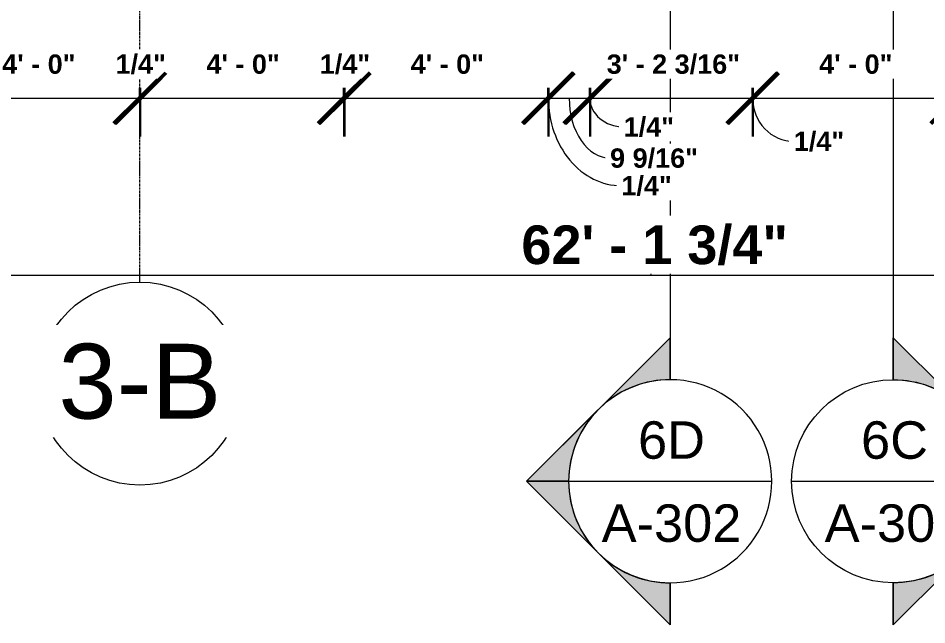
# Model space of a CAD drawing. Header units: inches. Extents: x 21592 to 24810, y -23179 to -20467.
# Drawn here: x 22285.1 to 22499.8, y -23130.2 to -22986.8 of the extents above; entities that cross this region are included whole.
import ezdxf

# ---------------------------------------------------------------- set-up
doc = ezdxf.new("R2010")
doc.units = ezdxf.units.IN
doc.header["$MEASUREMENT"] = 0
doc.linetypes.add('Grid Line 1_2_', pattern=[0.875, 0.5, -0.125, 0.125, -0.125])
for name, color, linetype, lineweight in [('A-ANNO-DIMS', 211, 'Continuous', 9), ('A-ANNO-DIMS-96', 211, 'Continuous', 9), ('G-ANNO-SYMB', 111, 'Continuous', 9), ('S-GRID', 1, 'Continuous', 9), ('S-GRID-IDEN', 1, 'Continuous', 9)]:
    doc.layers.add(name, color=color, linetype=linetype, lineweight=lineweight)
doc.styles.add('Arial', font='arial.ttf', dxfattribs={"height": 17.703593})
doc.styles.add('Arial_1', font='arial.ttf', dxfattribs={"height": 8.851796})
doc.styles.add('Arial_B', font='arialbd.ttf', dxfattribs={"height": 9.132806})
doc.styles.add('Arial_B_1', font='arialbd.ttf', dxfattribs={"height": 4.566403})
doc.dimstyles.new('OD_Dimension', dxfattribs={"dimscale": 12, "dimtxt": 9, "dimasz": 1, "dimexe": 0.75, "dimexo": 0.5, "dimgap": 0.5, "dimtad": 1, "dimdec": 4, "dimrnd": 0.0625, "dimzin": 3, "dimdsep": 46, "dimlunit": 4, "dimtxsty": 'Arial_B', "dimblk1": 'OBLIQUE', "dimblk2": 'OBLIQUE', "dimsah": 1, "dimcen": 0.09, "dimdle": 0.75, "dimazin": 0, "dimtfac": 1, "dimtdec": 4, "dimtix": 1, "dimtmove": 1, "dimatfit": 3, "dimfxl": 1, "dimtvp": 1, "dimtfill": 1, "dimfrac": 2, "dimtolj": 1, "dimtzin": 0, "dimlwd": 13, "dimlwe": 13, "dimarcsym": 2})
doc.dimstyles.new('OD_Dimension_2_4', dxfattribs={"dimscale": 12, "dimtxt": 4.5, "dimasz": 1, "dimexe": 0.75, "dimexo": 0.5, "dimgap": 0.375, "dimtad": 1, "dimdec": 4, "dimrnd": 0.0625, "dimzin": 3, "dimdsep": 46, "dimlunit": 4, "dimtxsty": 'Arial_B_1', "dimblk1": 'OBLIQUE', "dimblk2": 'OBLIQUE', "dimsah": 1, "dimcen": 0.09, "dimdle": 0.75, "dimazin": 0, "dimtfac": 1, "dimtdec": 4, "dimtix": 1, "dimtmove": 0, "dimatfit": 3, "dimfxl": 1, "dimtvp": 1, "dimtfill": 1, "dimfrac": 2, "dimtolj": 1, "dimtzin": 0, "dimlwd": 13, "dimlwe": 13, "dimarcsym": 2})
doc.dimstyles.new('OD_Dimension_2_5', dxfattribs={"dimscale": 12, "dimtxt": 4.5, "dimasz": 1, "dimexe": 0.75, "dimexo": 0.5, "dimgap": 0.375, "dimtad": 1, "dimdec": 4, "dimrnd": 0.0625, "dimzin": 3, "dimdsep": 46, "dimlunit": 4, "dimtxsty": 'Arial_B_1', "dimblk1": 'OBLIQUE', "dimblk2": 'OBLIQUE', "dimsah": 1, "dimcen": 0.09, "dimdle": 0.75, "dimazin": 0, "dimtfac": 1, "dimtdec": 4, "dimtix": 1, "dimtmove": 1, "dimatfit": 3, "dimfxl": 1, "dimtvp": 1, "dimtfill": 1, "dimfrac": 2, "dimtolj": 1, "dimtzin": 0, "dimlwd": 13, "dimlwe": 13, "dimarcsym": 2})

# ---------------------------------------------------------------- blocks, each defined once
blk = doc.blocks.new('Section - Section Head - Filled-1526-Enlarged First Floor Plan _West_')
at = {"layer": 'G-ANNO-SYMB'}
h = blk.add_hatch(color=256, dxfattribs=at)
edge = h.paths.add_edge_path(flags=0)
edge.add_line((-0.4268, 0.1768), (-0.25, 0.3536))
edge.add_line((-0.25, 0.3536), (-0.25, 0.25))
edge.add_arc((-0.25, 0), 0.25, 90, 135)
h = blk.add_hatch(color=256, dxfattribs=at)
edge = h.paths.add_edge_path(flags=0)
edge.add_arc((-0.25, 0), 0.25, 45, 90)
edge.add_line((-0.25, 0.25), (-0.25, 0.3536))
edge.add_line((-0.25, 0.3536), (-0.0732, 0.1768))
h = blk.add_hatch(color=256, dxfattribs=at)
edge = h.paths.add_edge_path(flags=0)
edge.add_arc((-0.25, 0), 0.2503, 137.9216, 180)
edge.add_line((-0.5003, 0), (-0.6036, 0))
edge.add_line((-0.6036, 0), (-0.4358, 0.1678))
h = blk.add_hatch(color=256, dxfattribs=at)
edge = h.paths.add_edge_path(flags=0)
edge.add_line((-0.0642, 0.1678), (0.1036, 0))
edge.add_line((0.1036, 0), (0.0003, 0))
edge.add_arc((-0.25, 0), 0.2503, 0, 42.0784)
for p, q in [((-0.25, 0.3536), (-0.6036, 0)), ((-0.25, 0.3536), (-0.4268, 0.1768)), ((-0.25, 0.3536), (0.1036, 0)), ((-0.25, 0.25), (-0.25, 0.3536)), ((-0.0732, 0.1768), (-0.25, 0.3536)), ((-0.25, 0.3536), (-0.25, 0.25)), ((-0.4358, 0.1678), (-0.6036, 0)), ((0.1036, 0), (-0.0642, 0.1678)), ((-0.6036, 0), (-0.5003, 0)), ((0.0003, 0), (0.1036, 0)), ((-0.5, 0), (-0.6036, 0)), ((0, 0), (0.1036, 0))]:
    blk.add_line(p, q, dxfattribs=at)
for radius, start, end in [(0.25, 360, 180), (0.25, 90, 135), (0.25, 45, 90), (0.2503, 137.9216, 180), (0.2503, 0, 42.0784), (0.25, 180, 360)]:
    blk.add_arc((-0.25, 0), radius, start, end, dxfattribs=at)
blk = doc.blocks.new('Grid - Grid Head - Circle-14747-Enlarged First Floor Plan _West_')
at = {"layer": 'S-GRID-IDEN'}
blk.add_circle((0, 0), 0.25, dxfattribs=at)
blk = doc.blocks.new('DIMBLOCK1-Enlarged First Floor Plan _West_')
at = {"layer": 'A-ANNO-DIMS-96', "lineweight": 13}
for p, q in [((22061.64, -22975.77), (22061.64, -23056.53)), ((22061.64, -23047.53), (22061.64, -22975.77)), ((22807.39, -23045.04), (22807.39, -23056.53)), ((22807.39, -23047.53), (22807.39, -23045.04)), ((22052.64, -23047.53), (22816.39, -23047.53))]:
    blk.add_line(p, q, dxfattribs=at)
at = {"layer": 'A-ANNO-DIMS-96', "lineweight": 50}
for p, q in [((22061.64, -23047.53), (22067.64, -23041.53)), ((22807.39, -23047.53), (22813.39, -23041.53)), ((22061.64, -23047.53), (22055.64, -23053.53)), ((22807.39, -23047.53), (22801.39, -23053.53))]:
    blk.add_line(p, q, dxfattribs=at)
at = {"layer": 'A-ANNO-DIMS-96', "lineweight": 13}
blk.add_ellipse((22465.02, -23047.53), major_axis=(30.5, 0), ratio=0.236231, start_param=1.570796, end_param=3.141593, dxfattribs=at)
at = {"layer": 'A-ANNO-DIMS-96', "color": 0, "lineweight": 13, "insert": (22404.02, -23035.76), "char_height": 9.1328, "width": 73.2, "attachment_point": 1, "line_spacing_factor": 0.938532, "style": 'Arial_B', "bg_fill": 3, "box_fill_scale": 1.25, "bg_fill_color": 0, "bg_fill_transparency": 0}
blk.add_mtext('62\' - 1 3/4"', dxfattribs=at)
blk = doc.blocks.new('_Oblique')
at = {"color": 0, "linetype": 'ByBlock', "lineweight": -2}
blk.add_line((-0.5, -0.5), (0.5, 0.5), dxfattribs=at)
blk = doc.blocks.new('DIMBLOCK209-Enlarged First Floor Plan _West_')
at = {"layer": 'A-ANNO-DIMS-96', "lineweight": 50}
for p, q in [((22265.77, -23005.69), (22271.77, -22999.69)), ((22313.77, -23005.69), (22319.77, -22999.69)), ((22265.77, -23005.69), (22259.77, -23011.69)), ((22313.77, -23005.69), (22307.77, -23011.69))]:
    blk.add_line(p, q, dxfattribs=at)
at = {"layer": 'A-ANNO-DIMS-96', "lineweight": 13}
for p, q in [((22265.77, -23003.2), (22265.77, -23014.69)), ((22265.77, -23005.69), (22265.77, -23003.2)), ((22313.77, -23003.2), (22313.77, -23014.69)), ((22313.77, -23005.69), (22313.77, -23003.2)), ((22265.77, -23005.69), (22313.77, -23005.69))]:
    blk.add_line(p, q, dxfattribs=at)
at = {"layer": 'A-ANNO-DIMS-96', "color": 0, "lineweight": 13, "insert": (22281.37, -22995.33), "char_height": 4.566, "width": 20.1429, "attachment_point": 1, "line_spacing_factor": 0.938532, "style": 'Arial_B_1', "bg_fill": 3, "box_fill_scale": 1.25, "bg_fill_color": 0, "bg_fill_transparency": 0}
blk.add_mtext('4\' - 0"', dxfattribs=at)
blk = doc.blocks.new('DIMBLOCK210-Enlarged First Floor Plan _West_')
at = {"layer": 'A-ANNO-DIMS-96', "lineweight": 50}
for p, q in [((22313.77, -23005.69), (22319.77, -22999.69)), ((22314.02, -23005.69), (22320.02, -22999.69)), ((22313.77, -23005.69), (22307.77, -23011.69)), ((22314.02, -23005.69), (22308.02, -23011.69))]:
    blk.add_line(p, q, dxfattribs=at)
at = {"layer": 'A-ANNO-DIMS-96', "lineweight": 13}
for p, q in [((22313.77, -23003.2), (22313.77, -23014.69)), ((22313.77, -23005.69), (22313.77, -23003.2)), ((22314.02, -23003.2), (22314.02, -23014.69)), ((22314.02, -23005.69), (22314.02, -23003.2)), ((22313.77, -23005.69), (22314.02, -23005.69))]:
    blk.add_line(p, q, dxfattribs=at)
at = {"layer": 'A-ANNO-DIMS-96', "color": 0, "lineweight": 13, "insert": (22308.14, -22995.33), "char_height": 4.566, "width": 13.8, "attachment_point": 1, "line_spacing_factor": 0.938532, "style": 'Arial_B_1', "bg_fill": 3, "box_fill_scale": 1.25, "bg_fill_color": 0, "bg_fill_transparency": 0}
blk.add_mtext('1/4"', dxfattribs=at)
blk = doc.blocks.new('DIMBLOCK211-Enlarged First Floor Plan _West_')
at = {"layer": 'A-ANNO-DIMS-96', "lineweight": 50}
for p, q in [((22314.02, -23005.69), (22320.02, -22999.69)), ((22362.02, -23005.69), (22368.02, -22999.69)), ((22314.02, -23005.69), (22308.02, -23011.69)), ((22362.02, -23005.69), (22356.02, -23011.69))]:
    blk.add_line(p, q, dxfattribs=at)
at = {"layer": 'A-ANNO-DIMS-96', "lineweight": 13}
for p, q in [((22314.02, -23003.2), (22314.02, -23014.69)), ((22314.02, -23005.69), (22314.02, -23003.2)), ((22362.02, -23003.2), (22362.02, -23014.69)), ((22362.02, -23005.69), (22362.02, -23003.2)), ((22314.02, -23005.69), (22362.02, -23005.69))]:
    blk.add_line(p, q, dxfattribs=at)
at = {"layer": 'A-ANNO-DIMS-96', "color": 0, "lineweight": 13, "insert": (22329.62, -22995.33), "char_height": 4.566, "width": 20.1429, "attachment_point": 1, "line_spacing_factor": 0.938532, "style": 'Arial_B_1', "bg_fill": 3, "box_fill_scale": 1.25, "bg_fill_color": 0, "bg_fill_transparency": 0}
blk.add_mtext('4\' - 0"', dxfattribs=at)
blk = doc.blocks.new('DIMBLOCK212-Enlarged First Floor Plan _West_')
at = {"layer": 'A-ANNO-DIMS-96', "lineweight": 50}
for p, q in [((22362.02, -23005.69), (22368.02, -22999.69)), ((22362.27, -23005.69), (22368.27, -22999.69)), ((22362.02, -23005.69), (22356.02, -23011.69)), ((22362.27, -23005.69), (22356.27, -23011.69))]:
    blk.add_line(p, q, dxfattribs=at)
at = {"layer": 'A-ANNO-DIMS-96', "lineweight": 13}
for p, q in [((22362.02, -23003.2), (22362.02, -23014.69)), ((22362.02, -23005.69), (22362.02, -23003.2)), ((22362.27, -23003.2), (22362.27, -23014.69)), ((22362.27, -23005.69), (22362.27, -23003.2)), ((22362.02, -23005.69), (22362.27, -23005.69))]:
    blk.add_line(p, q, dxfattribs=at)
at = {"layer": 'A-ANNO-DIMS-96', "color": 0, "lineweight": 13, "insert": (22356.39, -22995.33), "char_height": 4.566, "width": 13.8, "attachment_point": 1, "line_spacing_factor": 0.938532, "style": 'Arial_B_1', "bg_fill": 3, "box_fill_scale": 1.25, "bg_fill_color": 0, "bg_fill_transparency": 0}
blk.add_mtext('1/4"', dxfattribs=at)
blk = doc.blocks.new('DIMBLOCK213-Enlarged First Floor Plan _West_')
at = {"layer": 'A-ANNO-DIMS-96', "lineweight": 50}
for p, q in [((22362.27, -23005.69), (22368.27, -22999.69)), ((22410.27, -23005.69), (22416.27, -22999.69)), ((22362.27, -23005.69), (22356.27, -23011.69)), ((22410.27, -23005.69), (22404.27, -23011.69))]:
    blk.add_line(p, q, dxfattribs=at)
at = {"layer": 'A-ANNO-DIMS-96', "lineweight": 13}
for p, q in [((22362.27, -23003.2), (22362.27, -23014.69)), ((22362.27, -23005.69), (22362.27, -23003.2)), ((22410.27, -23003.2), (22410.27, -23014.69)), ((22410.27, -23005.69), (22410.27, -23003.2)), ((22362.27, -23005.69), (22410.27, -23005.69))]:
    blk.add_line(p, q, dxfattribs=at)
at = {"layer": 'A-ANNO-DIMS-96', "color": 0, "lineweight": 13, "insert": (22377.87, -22995.33), "char_height": 4.566, "width": 20.1429, "attachment_point": 1, "line_spacing_factor": 0.938532, "style": 'Arial_B_1', "bg_fill": 3, "box_fill_scale": 1.25, "bg_fill_color": 0, "bg_fill_transparency": 0}
blk.add_mtext('4\' - 0"', dxfattribs=at)
blk = doc.blocks.new('DIMBLOCK214-Enlarged First Floor Plan _West_')
at = {"layer": 'A-ANNO-DIMS-96', "lineweight": 50}
for p, q in [((22410.27, -23005.69), (22416.27, -22999.69)), ((22410.52, -23005.69), (22416.52, -22999.69)), ((22410.27, -23005.69), (22404.27, -23011.69)), ((22410.52, -23005.69), (22404.52, -23011.69))]:
    blk.add_line(p, q, dxfattribs=at)
at = {"layer": 'A-ANNO-DIMS-96', "lineweight": 13}
for p, q in [((22410.27, -23003.2), (22410.27, -23014.69)), ((22410.27, -23005.69), (22410.27, -23003.2)), ((22410.52, -23003.2), (22410.52, -23014.69)), ((22410.52, -23005.69), (22410.52, -23003.2)), ((22410.27, -23005.69), (22410.52, -23005.69))]:
    blk.add_line(p, q, dxfattribs=at)
blk.add_ellipse((22427.65, -23005.69), major_axis=(0, 20.67), ratio=0.835065, start_param=1.570796, end_param=3.141593, dxfattribs=at)
at = {"layer": 'A-ANNO-DIMS-96', "color": 0, "lineweight": 13, "insert": (22427.65, -23024.07), "char_height": 4.566, "width": 13.8, "attachment_point": 1, "line_spacing_factor": 0.938532, "style": 'Arial_B_1', "bg_fill": 3, "box_fill_scale": 1.25, "bg_fill_color": 0, "bg_fill_transparency": 0}
blk.add_mtext('1/4"', dxfattribs=at)
blk = doc.blocks.new('DIMBLOCK215-Enlarged First Floor Plan _West_')
at = {"layer": 'A-ANNO-DIMS-96', "lineweight": 50}
for p, q in [((22410.52, -23005.69), (22416.52, -22999.69)), ((22420.08, -23005.69), (22426.08, -22999.69)), ((22410.52, -23005.69), (22404.52, -23011.69)), ((22420.08, -23005.69), (22414.08, -23011.69))]:
    blk.add_line(p, q, dxfattribs=at)
at = {"layer": 'A-ANNO-DIMS-96', "lineweight": 13}
for p, q in [((22410.52, -23003.2), (22410.52, -23014.69)), ((22410.52, -23005.69), (22410.52, -23003.2)), ((22420.08, -23003.2), (22420.08, -23014.69)), ((22420.08, -23005.69), (22420.08, -23003.2)), ((22410.52, -23005.69), (22420.08, -23005.69))]:
    blk.add_line(p, q, dxfattribs=at)
blk.add_ellipse((22424.97, -23005.69), major_axis=(0, 14.13), ratio=0.684145, start_param=1.570796, end_param=3.141593, dxfattribs=at)
at = {"layer": 'A-ANNO-DIMS-96', "color": 0, "lineweight": 13, "insert": (22424.97, -23017.54), "char_height": 4.566, "width": 24.0857, "attachment_point": 1, "line_spacing_factor": 0.938532, "style": 'Arial_B_1', "bg_fill": 3, "box_fill_scale": 1.25, "bg_fill_color": 0, "bg_fill_transparency": 0}
blk.add_mtext('9 9/16"', dxfattribs=at)
blk = doc.blocks.new('DIMBLOCK216-Enlarged First Floor Plan _West_')
at = {"layer": 'A-ANNO-DIMS-96', "lineweight": 50}
for p, q in [((22420.08, -23005.69), (22426.08, -22999.69)), ((22420.33, -23005.69), (22426.33, -22999.69)), ((22420.08, -23005.69), (22414.08, -23011.69)), ((22420.33, -23005.69), (22414.33, -23011.69))]:
    blk.add_line(p, q, dxfattribs=at)
at = {"layer": 'A-ANNO-DIMS-96', "lineweight": 13}
for p, q in [((22420.08, -23003.2), (22420.08, -23014.69)), ((22420.08, -23005.69), (22420.08, -23003.2)), ((22420.33, -23003.2), (22420.33, -23014.69)), ((22420.33, -23005.69), (22420.33, -23003.2)), ((22420.08, -23005.69), (22420.33, -23005.69))]:
    blk.add_line(p, q, dxfattribs=at)
blk.add_ellipse((22428.18, -23005.69), major_axis=(7.98, 0), ratio=0.84615, start_param=3.141593, end_param=4.712389, dxfattribs=at)
at = {"layer": 'A-ANNO-DIMS-96', "color": 0, "lineweight": 13, "insert": (22428.18, -23010.16), "char_height": 4.566, "width": 13.8, "attachment_point": 1, "line_spacing_factor": 0.938532, "style": 'Arial_B_1', "bg_fill": 3, "box_fill_scale": 1.25, "bg_fill_color": 0, "bg_fill_transparency": 0}
blk.add_mtext('1/4"', dxfattribs=at)
blk = doc.blocks.new('DIMBLOCK217-Enlarged First Floor Plan _West_')
at = {"layer": 'A-ANNO-DIMS-96', "lineweight": 50}
for p, q in [((22420.33, -23005.69), (22426.33, -22999.69)), ((22458.52, -23005.69), (22464.52, -22999.69)), ((22420.33, -23005.69), (22414.33, -23011.69)), ((22458.52, -23005.69), (22452.52, -23011.69))]:
    blk.add_line(p, q, dxfattribs=at)
at = {"layer": 'A-ANNO-DIMS-96', "lineweight": 13}
for p, q in [((22420.33, -23003.2), (22420.33, -23014.69)), ((22420.33, -23005.69), (22420.33, -23003.2)), ((22458.52, -23003.2), (22458.52, -23014.69)), ((22458.52, -23005.69), (22458.52, -23003.2)), ((22420.33, -23005.69), (22458.52, -23005.69))]:
    blk.add_line(p, q, dxfattribs=at)
at = {"layer": 'A-ANNO-DIMS-96', "color": 0, "lineweight": 13, "insert": (22424.17, -22995.33), "char_height": 4.5664, "width": 36.6, "attachment_point": 1, "line_spacing_factor": 0.938532, "style": 'Arial_B_1', "bg_fill": 3, "box_fill_scale": 1.25, "bg_fill_color": 0, "bg_fill_transparency": 0}
blk.add_mtext('3\' - 2 3/16"', dxfattribs=at)
blk = doc.blocks.new('DIMBLOCK218-Enlarged First Floor Plan _West_')
at = {"layer": 'A-ANNO-DIMS-96', "lineweight": 50}
for p, q in [((22458.52, -23005.69), (22464.52, -22999.69)), ((22458.77, -23005.69), (22464.77, -22999.69)), ((22458.52, -23005.69), (22452.52, -23011.69)), ((22458.77, -23005.69), (22452.77, -23011.69))]:
    blk.add_line(p, q, dxfattribs=at)
at = {"layer": 'A-ANNO-DIMS-96', "lineweight": 13}
for p, q in [((22458.52, -23003.2), (22458.52, -23014.69)), ((22458.52, -23005.69), (22458.52, -23003.2)), ((22458.77, -23003.2), (22458.77, -23014.69)), ((22458.77, -23005.69), (22458.77, -23003.2)), ((22458.52, -23005.69), (22458.77, -23005.69))]:
    blk.add_line(p, q, dxfattribs=at)
blk.add_ellipse((22468.38, -23005.69), major_axis=(0, 10.18), ratio=0.956941, start_param=1.570796, end_param=3.141593, dxfattribs=at)
at = {"layer": 'A-ANNO-DIMS-96', "color": 0, "lineweight": 13, "insert": (22468.38, -23013.58), "char_height": 4.566, "width": 13.8, "attachment_point": 1, "line_spacing_factor": 0.938532, "style": 'Arial_B_1', "bg_fill": 3, "box_fill_scale": 1.25, "bg_fill_color": 0, "bg_fill_transparency": 0}
blk.add_mtext('1/4"', dxfattribs=at)
blk = doc.blocks.new('DIMBLOCK219-Enlarged First Floor Plan _West_')
at = {"layer": 'A-ANNO-DIMS-96', "lineweight": 50}
for p, q in [((22458.77, -23005.69), (22464.77, -22999.69)), ((22506.77, -23005.69), (22512.77, -22999.69)), ((22458.77, -23005.69), (22452.77, -23011.69)), ((22506.77, -23005.69), (22500.77, -23011.69))]:
    blk.add_line(p, q, dxfattribs=at)
at = {"layer": 'A-ANNO-DIMS-96', "lineweight": 13}
for p, q in [((22458.77, -23003.2), (22458.77, -23014.69)), ((22458.77, -23005.69), (22458.77, -23003.2)), ((22506.77, -23003.2), (22506.77, -23014.69)), ((22506.77, -23005.69), (22506.77, -23003.2)), ((22458.77, -23005.69), (22506.77, -23005.69))]:
    blk.add_line(p, q, dxfattribs=at)
at = {"layer": 'A-ANNO-DIMS-96', "color": 0, "lineweight": 13, "insert": (22474.37, -22995.33), "char_height": 4.566, "width": 20.1429, "attachment_point": 1, "line_spacing_factor": 0.938532, "style": 'Arial_B_1', "bg_fill": 3, "box_fill_scale": 1.25, "bg_fill_color": 0, "bg_fill_transparency": 0}
blk.add_mtext('4\' - 0"', dxfattribs=at)

msp = doc.modelspace()

# ---------------------------------------------------------------- linework, layer by layer
at = {"layer": 'G-ANNO-SYMB'}
for p, q in [((22491.854, -20695.61128), (22491.854, -23072.22867)), ((22439.17362, -20818.08211), (22439.17362, -23072.22867)), ((22415.17362, -23096.22867), (22463.17362, -23096.22867)), ((22467.854, -23096.22867), (22515.854, -23096.22867))]:
    msp.add_line(p, q, dxfattribs=at)
at = {"layer": 'S-GRID', "linetype": 'Grid Line 1_2_'}
msp.add_line((22313.89023, -23049.14903), (22313.89023, -20633.37408), dxfattribs=at)

# ---------------------------------------------------------------- block references
at = {"layer": 'G-ANNO-SYMB', "xscale": 95.99999999999994, "yscale": 95.99999999999994, "zscale": 95.99999999999994, "rotation": 89.99999999999947}
msp.add_blockref('Section - Section Head - Filled-1526-Enlarged First Floor Plan _West_', (22439.17362, -23072.22867), dxfattribs=at)
at = {"layer": 'G-ANNO-SYMB', "extrusion": (0, 0, -1), "xscale": 95.99999999999994, "yscale": 95.99999999999994, "zscale": 95.99999999999994, "rotation": 90.00000000000053}
msp.add_blockref('Section - Section Head - Filled-1526-Enlarged First Floor Plan _West_', (-22491.854, -23072.22867), dxfattribs=at)
at = {"layer": 'S-GRID-IDEN', "xscale": 95.99999999999994, "yscale": 95.99999999999994, "zscale": 95.99999999999994}
msp.add_blockref('Grid - Grid Head - Circle-14747-Enlarged First Floor Plan _West_', (22313.89023, -23073.14903), dxfattribs=at)

# ---------------------------------------------------------------- texts
at = {"layer": 'G-ANNO-SYMB', "char_height": 8.851796, "attachment_point": 2, "line_spacing_factor": 0.938532, "style": 'Arial_1'}
for s, insert, width in [('6D', (22439.48099, -23082.05955), 18.792), ('6C', (22492.16137, -23082.05955), 18.792), ('A-302', (22439.48099, -23101.69579), 39.312), ('A-301', (22492.16137, -23101.69579), 39.312)]:
    msp.add_mtext(s, dxfattribs=dict(at, insert=insert, width=width))

# ---------------------------------------------------------------- next in the draw order: texts
at = {"layer": 'S-GRID-IDEN', "insert": (22313.88561, -23063.71216), "char_height": 17.703593, "width": 45.792, "attachment_point": 2, "line_spacing_factor": 0.938532, "style": 'Arial', "bg_fill": 3, "box_fill_scale": 1.25, "bg_fill_color": 0, "bg_fill_transparency": 0}
msp.add_mtext('3-B', dxfattribs=at)

# ---------------------------------------------------------------- next in the draw order: dimensions: what is measured, and where the dimension line sits
at = {"layer": 'A-ANNO-DIMS', "lineweight": 13}
dim = msp.add_linear_dim(base=(22807.39023, -23047.52547), p1=(22061.64023, -22969.76788), p2=(22807.39023, -23039.04019), dimstyle='OD_Dimension', override={"dimpost": '<>', "dimfxl": 748.960423}, dxfattribs=at)
dim.commit()
dim.dimension.update_dxf_attribs({"geometry": 'DIMBLOCK1-Enlarged First Floor Plan _West_', "text_midpoint": (22440.61523, -23041.8476), "dimtype": 160})

# ---------------------------------------------------------------- next in the draw order: dimensions: what is measured, and where the dimension line sits
dim = msp.add_linear_dim(base=(22313.76523, -23005.68557), p1=(22265.76523, -22997.20029), p2=(22313.76523, -22997.20029), dimstyle='OD_Dimension_2_4', override={"dimpost": '<>', "dimfxl": 48}, dxfattribs=at)
dim.commit()
dim.dimension.update_dxf_attribs({"geometry": 'DIMBLOCK209-Enlarged First Floor Plan _West_', "text_midpoint": (22289.76523, -22998.85409)})

# ---------------------------------------------------------------- next in the draw order: dimensions: what is measured, and where the dimension line sits
dim = msp.add_linear_dim(base=(22314.01523, -23005.68557), p1=(22313.76523, -22997.20029), p2=(22314.01523, -22997.20029), dimstyle='OD_Dimension_2_4', override={"dimpost": '<>', "dimfxl": 0.25}, dxfattribs=at)
dim.commit()
dim.dimension.update_dxf_attribs({"geometry": 'DIMBLOCK210-Enlarged First Floor Plan _West_', "text_midpoint": (22313.89023, -22998.8245)})

# ---------------------------------------------------------------- next in the draw order: dimensions: what is measured, and where the dimension line sits
dim = msp.add_linear_dim(base=(22362.01523, -23005.68557), p1=(22314.01523, -22997.20029), p2=(22362.01523, -22997.20029), dimstyle='OD_Dimension_2_4', override={"dimpost": '<>', "dimfxl": 48}, dxfattribs=at)
dim.commit()
dim.dimension.update_dxf_attribs({"geometry": 'DIMBLOCK211-Enlarged First Floor Plan _West_', "text_midpoint": (22338.01523, -22998.85409)})

# ---------------------------------------------------------------- next in the draw order: dimensions: what is measured, and where the dimension line sits
dim = msp.add_linear_dim(base=(22362.26523, -23005.68557), p1=(22362.01523, -22997.20029), p2=(22362.26523, -22997.20029), dimstyle='OD_Dimension_2_4', override={"dimpost": '<>', "dimfxl": 0.25}, dxfattribs=at)
dim.commit()
dim.dimension.update_dxf_attribs({"geometry": 'DIMBLOCK212-Enlarged First Floor Plan _West_', "text_midpoint": (22362.14023, -22998.8245)})

# ---------------------------------------------------------------- next in the draw order: dimensions: what is measured, and where the dimension line sits
dim = msp.add_linear_dim(base=(22410.26523, -23005.68557), p1=(22362.26523, -22997.20029), p2=(22410.26523, -22997.20029), dimstyle='OD_Dimension_2_4', override={"dimpost": '<>', "dimfxl": 48}, dxfattribs=at)
dim.commit()
dim.dimension.update_dxf_attribs({"geometry": 'DIMBLOCK213-Enlarged First Floor Plan _West_', "text_midpoint": (22386.26523, -22998.85409)})

# ---------------------------------------------------------------- next in the draw order: dimensions: what is measured, and where the dimension line sits
dim = msp.add_linear_dim(base=(22410.51523, -23005.68557), p1=(22410.26523, -22997.20029), p2=(22410.51523, -22997.20029), dimstyle='OD_Dimension_2_5', override={"dimpost": '<>', "dimfxl": 0.25}, dxfattribs=at)
dim.commit()
dim.dimension.update_dxf_attribs({"geometry": 'DIMBLOCK214-Enlarged First Floor Plan _West_', "text_midpoint": (22434.54962, -23027.11748), "dimtype": 160})

# ---------------------------------------------------------------- next in the draw order: dimensions: what is measured, and where the dimension line sits
dim = msp.add_linear_dim(base=(22420.07773, -23005.68557), p1=(22410.51523, -22997.20029), p2=(22420.07773, -22997.20029), dimstyle='OD_Dimension_2_5', override={"dimpost": '<>', "dimfxl": 9.5625}, dxfattribs=at)
dim.commit()
dim.dimension.update_dxf_attribs({"geometry": 'DIMBLOCK215-Enlarged First Floor Plan _West_', "text_midpoint": (22437.00877, -23020.58275), "dimtype": 160})

# ---------------------------------------------------------------- next in the draw order: dimensions: what is measured, and where the dimension line sits
dim = msp.add_linear_dim(base=(22420.32773, -23005.68557), p1=(22420.07773, -22997.20029), p2=(22420.32773, -22997.20029), dimstyle='OD_Dimension_2_5', override={"dimpost": '<>', "dimfxl": 0.25}, dxfattribs=at)
dim.commit()
dim.dimension.update_dxf_attribs({"geometry": 'DIMBLOCK216-Enlarged First Floor Plan _West_', "text_midpoint": (22435.08362, -23013.20219), "dimtype": 160})

# ---------------------------------------------------------------- next in the draw order: dimensions: what is measured, and where the dimension line sits
dim = msp.add_linear_dim(base=(22458.51523, -23005.68557), p1=(22420.32773, -22997.20029), p2=(22458.51523, -22997.20029), dimstyle='OD_Dimension_2_4', override={"dimpost": '<>', "dimfxl": 38.1875}, dxfattribs=at)
dim.commit()
dim.dimension.update_dxf_attribs({"geometry": 'DIMBLOCK217-Enlarged First Floor Plan _West_', "text_midpoint": (22439.42148, -22998.8245)})

# ---------------------------------------------------------------- next in the draw order: dimensions: what is measured, and where the dimension line sits
dim = msp.add_linear_dim(base=(22458.76523, -23005.68557), p1=(22458.51523, -22997.20029), p2=(22458.76523, -22997.20029), dimstyle='OD_Dimension_2_5', override={"dimpost": '<>', "dimfxl": 0.25}, dxfattribs=at)
dim.commit()
dim.dimension.update_dxf_attribs({"geometry": 'DIMBLOCK218-Enlarged First Floor Plan _West_', "text_midpoint": (22475.28062, -23016.62784), "dimtype": 160})

# ---------------------------------------------------------------- next in the draw order: dimensions: what is measured, and where the dimension line sits
dim = msp.add_linear_dim(base=(22506.76523, -23005.68557), p1=(22458.76523, -22997.20029), p2=(22506.76523, -22997.20029), dimstyle='OD_Dimension_2_4', override={"dimpost": '<>', "dimfxl": 48}, dxfattribs=at)
dim.commit()
dim.dimension.update_dxf_attribs({"geometry": 'DIMBLOCK219-Enlarged First Floor Plan _West_', "text_midpoint": (22482.76523, -22998.85409)})

doc.saveas('drawing.dxf')
